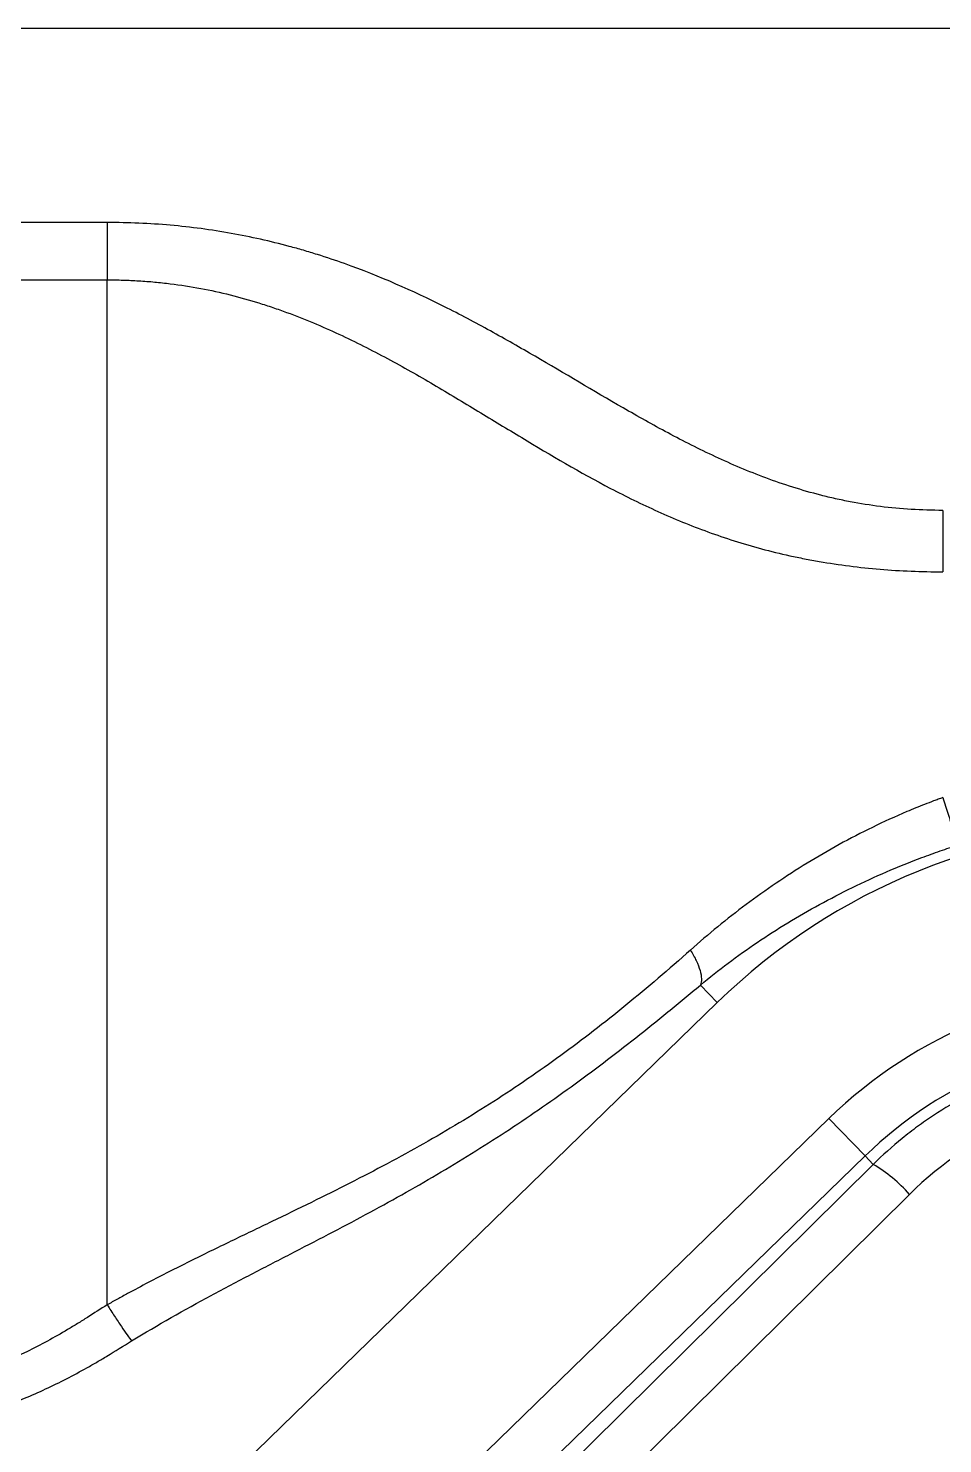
# Model space of a CAD drawing. Extents: x 409 to 498, y 628 to 778.
# Drawn here: x 443.68 to 448.06, y 648.89 to 655.66 of the extents above; entities that cross this region are included whole.
import ezdxf

# ---------------------------------------------------------------- set-up
doc = ezdxf.new("R2010")
doc.units = 0
doc.header["$MEASUREMENT"] = 0
doc.layers.add('1', color=4, linetype='Continuous')
doc.layers.add('GEOMETRY', color=4, linetype='Continuous', lineweight=25)

# ---------------------------------------------------------------- blocks, each defined once
blk = doc.blocks.new('2026_PULSE')
at = {"layer": 'GEOMETRY'}
for p, q in [((30.6861, 10.7009), (47.8006, 10.7009)), ((35.48, 9.7711), (30.7236, 9.7711)), ((30.7236, 9.4966), (35.48, 9.4966)), ((35.48, 4.5893), (35.48, 9.4966)), ((38.4011, 6.0373), (38.3201, 6.1206)), ((38.4011, 6.0373), (35.6321, 3.3446)), ((38.4011, 6.0373), (35.6321, 3.3446)), ((38.9346, 5.4808), (35.639, 2.276)), ((39.1082, 5.3023), (38.9346, 5.4808)), ((35.8126, 2.0974), (39.1082, 5.3023)), ((39.1473, 5.262), (39.1082, 5.3023)), ((39.1473, 5.262), (35.3749, 1.5295)), ((35.5487, 1.3859), (39.321, 5.1183))]:
    blk.add_line(p, q, dxfattribs=at)
for centre, radius, start, end in [((40.4926, 3.8866), 3, 90, 134.20018), ((40.4886, 3.8827), 2.2291, 90, 134.2), ((40.4886, 3.8827), 1.98, 90, 134.2), ((38.7952, 4.66), 0.6974, 41.07732, 59.67774)]:
    blk.add_arc(centre, radius, start, end, dxfattribs=at)
blk.add_ellipse((40.4886, 3.938), major_axis=(0, 1.6604), ratio=0.999924, start_param=0, end_param=0.780046, dxfattribs=at)
for points, knots in [([(39.48, 8.393), (39.3786, 8.393), (39.2793, 8.3991), (39.1335, 8.4174), (39.0854, 8.425), (39.014, 8.4387), (38.9903, 8.4436), (38.9432, 8.4541), (38.9198, 8.4597), (38.8049, 8.489), (38.7178, 8.517), (38.5504, 8.5792), (38.4701, 8.6135), (38.353, 8.668), (38.3147, 8.6867), (38.2392, 8.7246), (38.202, 8.744), (38.092, 8.8028), (38.0203, 8.843), (37.808, 8.9652), (37.6697, 9.0486), (37.4585, 9.1714), (37.3875, 9.212), (37.2428, 9.2917), (37.1694, 9.3306), (36.9437, 9.4435), (36.7863, 9.5136), (36.5739, 9.5893), (36.5306, 9.6038), (36.4643, 9.6246), (36.442, 9.6314), (36.3971, 9.6445), (36.3745, 9.6508), (36.261, 9.6813), (36.1683, 9.7022), (35.9786, 9.7362), (35.8815, 9.7492), (35.7324, 9.7624), (35.682, 9.7657), (35.5811, 9.7701), (35.5306, 9.7711), (35.48, 9.7711)], [0, 0, 0, 0, 0.0625, 0.0625, 0.09375, 0.09375, 0.109375, 0.109375, 0.125, 0.125, 0.1875, 0.1875, 0.25, 0.25, 0.28125, 0.28125, 0.3125, 0.3125, 0.375, 0.375, 0.5, 0.5, 0.5625, 0.5625, 0.625, 0.625, 0.75, 0.75, 0.78125, 0.78125, 0.796875, 0.796875, 0.8125, 0.8125, 0.875, 0.875, 0.9375, 0.9375, 0.96875, 0.96875, 1, 1, 1, 1]), ([(35.48, 9.7711), (35.48, 9.7399), (35.48, 9.6987), (35.48, 9.6042), (35.48, 9.551), (35.48, 9.4966)], [0, 0, 0, 0, 0.5, 0.5, 1, 1, 1, 1]), ([(35.48, 9.4966), (35.5054, 9.4966), (35.5308, 9.4963), (35.5814, 9.4947), (35.6067, 9.4936), (35.6573, 9.4905), (35.6825, 9.4886), (35.7326, 9.484), (35.7575, 9.4813), (35.8807, 9.466), (35.9761, 9.4478), (36.1152, 9.413), (36.1608, 9.4001), (36.2284, 9.3792), (36.2508, 9.3719), (36.2952, 9.3568), (36.3173, 9.349), (36.4264, 9.3089), (36.5094, 9.2737), (36.6696, 9.1994), (36.7468, 9.1602), (36.8971, 9.0794), (36.9703, 9.0379), (37.1143, 8.9537), (37.1851, 8.9111), (37.3253, 8.826), (37.3949, 8.7834), (37.6039, 8.6573), (37.7438, 8.575), (37.9635, 8.46), (38.0384, 8.4231), (38.1548, 8.3706), (38.1943, 8.3536), (38.2743, 8.3209), (38.3149, 8.3052), (38.4386, 8.2602), (38.5238, 8.2331), (38.6568, 8.1973), (38.702, 8.1863), (38.7712, 8.171), (38.7946, 8.1661), (38.8417, 8.1569), (38.8655, 8.1524), (38.9848, 8.1318), (39.0817, 8.1195), (39.2786, 8.103), (39.3785, 8.0989), (39.48, 8.0989)], [0, 0, 0, 0, 0.015625, 0.015625, 0.03125, 0.03125, 0.046875, 0.046875, 0.0625, 0.0625, 0.125, 0.125, 0.15625, 0.15625, 0.171875, 0.171875, 0.1875, 0.1875, 0.25, 0.25, 0.3125, 0.3125, 0.375, 0.375, 0.4375, 0.4375, 0.5, 0.5, 0.625, 0.625, 0.6875, 0.6875, 0.71875, 0.71875, 0.75, 0.75, 0.8125, 0.8125, 0.84375, 0.84375, 0.859375, 0.859375, 0.875, 0.875, 0.9375, 0.9375, 1, 1, 1, 1]), ([(39.48, 8.393), (39.48, 8.3764), (39.48, 8.357), (39.48, 8.3139), (39.48, 8.2901), (39.48, 8.2393), (39.48, 8.2123), (39.48, 8.1565), (39.48, 8.1277), (39.48, 8.0989)], [0, 0, 0, 0, 0.25, 0.25, 0.5, 0.5, 0.75, 0.75, 1, 1, 1, 1]), ([(39.48, 7.0177), (39.4764, 7.0164), (39.4727, 7.0151), (39.4655, 7.0124), (39.4546, 7.0084), (39.4293, 6.999), (39.3792, 6.9797), (39.3368, 6.9624), (39.2527, 6.9268), (39.1978, 6.9017), (39.0357, 6.823), (38.9316, 6.7656), (38.7804, 6.6729), (38.7308, 6.6409), (38.6334, 6.5747), (38.5858, 6.5409), (38.4464, 6.4368), (38.3576, 6.3642), (38.2725, 6.288)], [0, 0, 0, 0, 0.007812, 0.007812, 0.015625, 0.03125, 0.0625, 0.125, 0.125, 0.25, 0.25, 0.5, 0.5, 0.625, 0.625, 0.75, 0.75, 1, 1, 1, 1]), ([(39.48, 7.0177), (39.4888, 6.9907), (39.4975, 6.9639), (39.5141, 6.9137), (39.5218, 6.8903), (39.5355, 6.8496), (39.5413, 6.8324), (39.5505, 6.8059), (39.5538, 6.7967), (39.5556, 6.7921)], [0, 0, 0, 0, 0.25, 0.25, 0.5, 0.5, 0.75, 0.75, 1, 1, 1, 1]), ([(38.3201, 6.1206), (38.4067, 6.1925), (38.4971, 6.2602), (38.6396, 6.3565), (38.6882, 6.3878), (38.7879, 6.4485), (38.8387, 6.4777), (38.9936, 6.5623), (39.1005, 6.6145), (39.2669, 6.6863), (39.3233, 6.7091), (39.4097, 6.7417), (39.4387, 6.7523), (39.4969, 6.7727), (39.5262, 6.7826), (39.5556, 6.7921)], [0, 0, 0, 0, 0.25, 0.25, 0.375, 0.375, 0.5, 0.5, 0.75, 0.75, 0.875, 0.875, 0.9375, 0.9375, 1, 1, 1, 1]), ([(38.2725, 6.288), (38.1693, 6.1957), (38.0666, 6.1077), (37.8603, 5.9397), (37.7566, 5.8596), (37.5464, 5.7064), (37.4398, 5.6333), (37.2215, 5.493), (37.1096, 5.4257), (36.8804, 5.2961), (36.7629, 5.2336), (36.5208, 5.1105), (36.3962, 5.0499), (36.2357, 4.9725), (36.2034, 4.9569), (36.1383, 4.9255), (36.1054, 4.9097), (36.0065, 4.8618), (35.9404, 4.8296), (35.8084, 4.7638), (35.7424, 4.7303), (35.6437, 4.6786), (35.6109, 4.6612), (35.5617, 4.6346), (35.5372, 4.6211), (35.5086, 4.6053), (35.4963, 4.5985), (35.4882, 4.5939), (35.484, 4.5916), (35.48, 4.5893)], [0, 0, 0, 0, 0.125, 0.125, 0.25, 0.25, 0.375, 0.375, 0.5, 0.5, 0.625, 0.625, 0.75, 0.75, 0.78125, 0.78125, 0.8125, 0.8125, 0.875, 0.875, 0.9375, 0.9375, 0.96875, 0.96875, 0.984375, 0.992187, 0.996094, 0.996094, 1, 1, 1, 1]), ([(38.2725, 6.288), (38.2832, 6.2708), (38.2926, 6.2537), (38.308, 6.2209), (38.314, 6.2051), (38.3223, 6.1759), (38.3246, 6.1625), (38.3252, 6.139), (38.3236, 6.1288), (38.3201, 6.1206)], [0, 0, 0, 0, 0.25, 0.25, 0.5, 0.5, 0.75, 0.75, 1, 1, 1, 1]), ([(35.5972, 4.4167), (35.7229, 4.4939), (35.8501, 4.5655), (36.0093, 4.6513), (36.0412, 4.6683), (36.1049, 4.7019), (36.1368, 4.7187), (36.232, 4.7683), (36.2946, 4.8005), (36.4799, 4.8962), (36.5999, 4.9584), (36.8338, 5.0842), (36.9475, 5.1478), (37.1701, 5.2789), (37.2789, 5.3465), (37.4924, 5.4864), (37.5971, 5.5587), (37.8047, 5.7091), (37.9075, 5.787), (38.0619, 5.9086), (38.1133, 5.9499), (38.1907, 6.013), (38.2165, 6.0342), (38.2682, 6.0771), (38.2942, 6.0988), (38.3201, 6.1206)], [0, 0, 0, 0, 0.125, 0.125, 0.15625, 0.15625, 0.1875, 0.1875, 0.25, 0.25, 0.375, 0.375, 0.5, 0.5, 0.625, 0.625, 0.75, 0.75, 0.875, 0.875, 0.9375, 0.9375, 0.96875, 0.96875, 1, 1, 1, 1]), ([(40.4886, 5.8126), (40.3637, 5.8126), (40.2404, 5.8004), (40.0883, 5.7704), (40.058, 5.7636), (39.9975, 5.7486), (39.9674, 5.7403), (39.8781, 5.7134), (39.8199, 5.6927), (39.649, 5.6225), (39.5401, 5.565), (39.4105, 5.4793), (39.3849, 5.4615), (39.3347, 5.4247), (39.3102, 5.4058), (39.2379, 5.3472), (39.1916, 5.3058), (39.1473, 5.262)], [0, 0, 0, 0, 0.25, 0.25, 0.3125, 0.3125, 0.375, 0.375, 0.5, 0.5, 0.75, 0.75, 0.8125, 0.8125, 0.875, 0.875, 1, 1, 1, 1]), ([(35.48, 4.5893), (35.4485, 4.5694), (35.417, 4.5495), (35.3697, 4.5196), (35.354, 4.5096), (35.3223, 4.4899), (35.3064, 4.4803), (35.2266, 4.4328), (35.1615, 4.3973), (34.9623, 4.2995), (34.8241, 4.2459), (34.6437, 4.1954), (34.6071, 4.186), (34.5338, 4.1691), (34.4971, 4.1615), (34.3867, 4.1414), (34.3128, 4.1312), (34.1645, 4.1167), (34.09, 4.1123), (33.9407, 4.1081), (33.8658, 4.1083), (33.7908, 4.1096)], [0, 0, 0, 0, 0.0625, 0.0625, 0.09375, 0.09375, 0.125, 0.125, 0.25, 0.25, 0.5, 0.5, 0.5625, 0.5625, 0.625, 0.625, 0.75, 0.75, 0.875, 0.875, 1, 1, 1, 1]), ([(35.48, 4.5893), (35.4919, 4.5707), (35.5038, 4.5523), (35.5267, 4.5173), (35.5378, 4.5007), (35.5583, 4.4705), (35.5677, 4.4569), (35.5843, 4.4337), (35.5915, 4.424), (35.5972, 4.4167)], [0, 0, 0, 0, 0.25, 0.25, 0.5, 0.5, 0.75, 0.75, 1, 1, 1, 1]), ([(35.4789, 4.344), (35.4789, 4.344), (35.4789, 4.344), (35.4789, 4.344), (35.5184, 4.3682), (35.5578, 4.3924), (35.5972, 4.4167)], [-0.00000006, -0.00000006, -0.00000006, -0.00000006, 0, 0, 0, 0.003527742, 0.003527742, 0.003527742, 0.003527742]), ([(33.7874, 3.9246), (33.7966, 3.9244), (33.8058, 3.9243), (33.8243, 3.924), (33.8335, 3.9239), (33.8612, 3.9236), (33.8796, 3.9235), (33.9349, 3.9235), (33.9717, 3.9239), (34.082, 3.9264), (34.1554, 3.9301), (34.3017, 3.9423), (34.3746, 3.9509), (34.52, 3.9735), (34.5925, 3.9876), (34.8087, 4.0391), (34.9487, 4.0849), (35.1523, 4.1704), (35.2192, 4.2016), (35.318, 4.2524), (35.3506, 4.2699), (35.3991, 4.2971), (35.4152, 4.3063), (35.4392, 4.3203), (35.4471, 4.325), (35.4631, 4.3344), (35.4711, 4.3392), (35.4789, 4.344)], [0, 0, 0, 0, 0.015625, 0.015625, 0.03125, 0.03125, 0.0625, 0.0625, 0.125, 0.125, 0.25, 0.25, 0.375, 0.375, 0.5, 0.5, 0.75, 0.75, 0.875, 0.875, 0.9375, 0.9375, 0.96875, 0.96875, 0.984375, 0.984375, 1, 1, 1, 1])]:
    blk.add_open_spline(points, degree=3, knots=knots, dxfattribs=at)

msp = doc.modelspace()

# ---------------------------------------------------------------- block references
at = {"layer": '1'}
msp.add_blockref('2026_PULSE', (408.577, 644.9604), dxfattribs=at)

doc.saveas('drawing.dxf')
